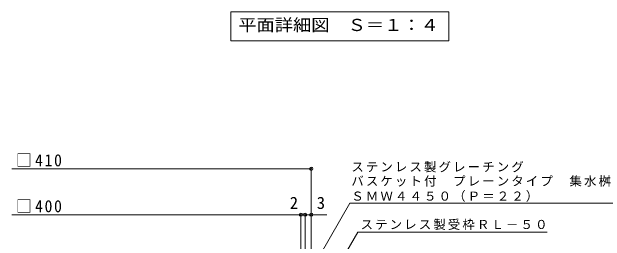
# Model space of a CAD drawing. Units: millimetres at full size, sheet at 1:4, with parts at other scales. Extents: x -764 to 1063, y -779 to 732.
# Drawn here: x -726 to -153, y -179 to 42 of the extents above; entities that cross this region are included whole.
import ezdxf
from ezdxf.enums import TextEntityAlignment as Align

# ---------------------------------------------------------------- set-up
doc = ezdxf.new("R2010")
doc.units = ezdxf.units.MM
doc.header["$LTSCALE"] = 4
doc.header["$PDMODE"] = 32
doc.header["$PDSIZE"] = 3.2
for name, color, linetype, lineweight in [('A-5_文字', 7, 'Continuous', 9), ('D-4_その他', 7, 'Continuous', 9), ('D-5_文字', 7, 'Continuous', 9)]:
    doc.layers.add(name, color=color, linetype=linetype, lineweight=lineweight)
doc.styles.add('ＭＳ ゴシック', font='')
doc.styles.get('ＭＳ ゴシック').set_extended_font_data('MS Gothic')

msp = doc.modelspace()

# ---------------------------------------------------------------- linework, layer by layer
at = {"layer": 'A-5_文字'}
for p, q in [((-514.22, 42.421), (-303.82, 42.421)), ((-514.22, 42.421), (-514.22, 14.421)), ((-303.82, 42.421), (-303.82, 14.421)), ((-514.22, 14.421), (-303.82, 14.421))]:
    msp.add_line(p, q, dxfattribs=at)
at = {"layer": 'D-4_その他'}
for p, q in [((-436.581, -238.87), (-436.581, -107.706)), ((-725.649, -108.906), (-436.581, -108.906)), ((-725.649, -153.184), (-446.581, -153.184)), ((-446.581, -238.87), (-446.581, -151.984)), ((-446.581, -153.184), (-444.581, -153.184)), ((-444.581, -153.184), (-421.517, -153.184)), ((-442.581, -238.87), (-442.581, -151.984))]:
    msp.add_line(p, q, dxfattribs=at)
for p in [(-436.581, -108.906), (-446.581, -153.184), (-442.581, -153.184), (-436.581, -153.184)]:
    msp.add_point(p, dxfattribs=at)
at = {"layer": 'D-5_文字'}
for p, q in [((-399.284, -142.242), (-133.904, -142.242)), ((-391.651, -169.92), (-208.88, -169.92))]:
    msp.add_line(p, q, dxfattribs=at)
for points in [[(-399.284, -142.242), (-456.679, -241.653), (-452.852, -232.414)], [(-391.651, -169.92), (-436.581, -247.74), (-432.754, -238.501)]]:
    msp.add_lwpolyline(points, dxfattribs=at)

# ---------------------------------------------------------------- texts
at = {"layer": 'A-5_文字', "color": 2, "style": 'ＭＳ ゴシック', "width": 1.1}
msp.add_text('平面詳細図\u3000Ｓ＝１：４', height=11.73, dxfattribs=at).set_placement((-507.02, 20.421), align=Align.BOTTOM_LEFT)
at = {"layer": 'D-4_その他', "color": 2, "style": 'ＭＳ ゴシック'}
for s, p in [('2', (-457.317, -151.184)), ('3', (-431.261, -151.184))]:
    msp.add_text(s, height=11.73, dxfattribs=at).set_placement(p, align=Align.BOTTOM_LEFT)
at = {"layer": 'D-4_その他', "color": 2, "char_height": 11.73, "attachment_point": 7, "style": 'ＭＳ ゴシック'}
for s, insert in [('\\T1.21;\\W0.95;□410', (-721.649, -106.885)), ('\\T1.21;\\W0.95;□400', (-721.649, -151.165))]:
    msp.add_mtext(s, dxfattribs=dict(at, insert=insert))
at = {"layer": 'D-5_文字', "char_height": 8.798, "attachment_point": 7, "style": 'ＭＳ ゴシック'}
for s, insert in [('\\T1.17;ステンレス製グレーチング', (-397.904, -112.451)), ('\\T1.17;バスケット付\u3000プレーンタイプ\u3000集水桝用', (-397.904, -126.178)), ('\\T1.17;ＳＭＷ４４５０（Ｐ＝２２）', (-397.904, -140.834)), ('\\T1.17;ステンレス製受枠ＲＬ－５０', (-388.964, -168.016))]:
    msp.add_mtext(s, dxfattribs=dict(at, insert=insert))

doc.saveas('drawing.dxf')
